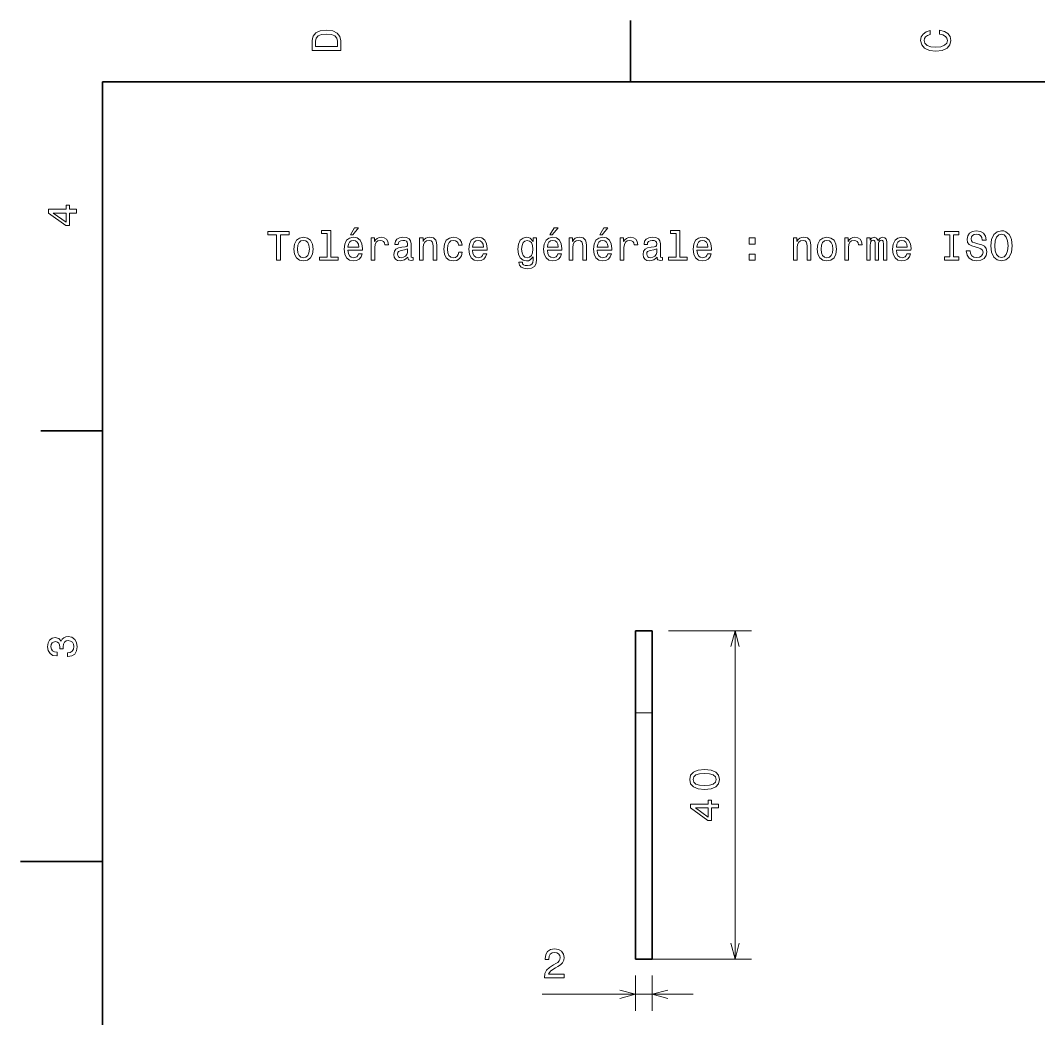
# Model space of a CAD drawing. Extents: x 0 to 297, y 0 to 210.
# Drawn here: x 0 to 124, y 85.9 to 207.5 of the extents above; entities that cross this region are included whole.
import ezdxf

# ---------------------------------------------------------------- set-up
doc = ezdxf.new("R2010")
doc.units = 0

msp = doc.modelspace()

# ---------------------------------------------------------------- linework, layer by layer
at = {"color": 7, "lineweight": 35, "ltscale": 0.1875}
for p, q in [((74.300003, 200), (74.300003, 207.5)), ((10, 157.5), (2.5, 157.5))]:
    msp.add_line(p, q, dxfattribs=at)
at = {"color": 7, "lineweight": 35}
for p, q in [((287, 200), (10, 200)), ((10, 200), (10, 10)), ((74.924896, 93.135544), (74.924896, 123.135544)), ((76.924896, 93.135544), (76.924896, 123.135544))]:
    msp.add_line(p, q, dxfattribs=at)
at = {"color": 7, "lineweight": 35, "ltscale": 0.25}
for p, q in [((74.924896, 133.135544), (74.924896, 123.135544)), ((76.924896, 133.135544), (76.924896, 123.135544)), ((10, 105), (0, 105))]:
    msp.add_line(p, q, dxfattribs=at)
at = {"color": 7, "lineweight": 35, "ltscale": 0.05}
for p, q in [((76.924896, 133.135544), (74.924896, 133.135544)), ((76.924896, 93.135544), (74.924896, 93.135544))]:
    msp.add_line(p, q, dxfattribs=at)
at = {"color": 7, "lineweight": 13, "ltscale": 0.252817}
msp.add_line((78.924896, 133.135544), (89.037582, 133.135544), dxfattribs=at)
at = {"color": 7, "lineweight": 13}
msp.add_line((87.037582, 93.135544), (87.037582, 133.135544), dxfattribs=at)
at = {"color": 7, "lineweight": 13, "ltscale": 0.05}
msp.add_line((76.924896, 123.135544), (74.924896, 123.135544), dxfattribs=at)
at = {"color": 7, "lineweight": 13, "ltscale": 0.302817}
msp.add_line((76.924896, 93.135544), (89.037582, 93.135544), dxfattribs=at)
at = {"color": 7, "lineweight": 13, "ltscale": 0.107346}
for p, q in [((74.924896, 91.135544), (74.924896, 86.841705)), ((76.924896, 91.135544), (76.924896, 86.841705))]:
    msp.add_line(p, q, dxfattribs=at)
at = {"color": 7, "lineweight": 13, "ltscale": 0.45999}
msp.add_line((63.525284, 88.841705), (81.924896, 88.841705), dxfattribs=at)
at = {"color": 7, "lineweight": 13}
for points in [[(35.533215, 204.994965), (35.533215, 203.829971), (39.033215, 203.829971), (39.033215, 204.994965), (38.922264, 205.544678), (38.584366, 205.953171), (38.034657, 206.205338), (37.283215, 206.296112), (36.516644, 206.215424), (36.21405, 206.114563), (35.971977, 205.973343), (35.644165, 205.56485), (35.563473, 205.297562)], [(111.93206, 205.817017), (112.35569, 205.716141), (112.658287, 205.549713), (112.844887, 205.317734), (112.905403, 205.045395), (112.814629, 204.71759), (112.54229, 204.460388), (112.098488, 204.28891), (111.483215, 204.233429), (110.872986, 204.28891), (110.424141, 204.455338), (110.151802, 204.71254), (110.055984, 205.045395), (110.106415, 205.287476), (110.247627, 205.494247), (110.474571, 205.655624), (110.787247, 205.766571), (110.787247, 206.245682), (110.308144, 206.094391), (109.94503, 205.832138), (109.718086, 205.474075), (109.637398, 205.045395), (109.763474, 204.510818), (110.116501, 204.10231), (110.696472, 203.840057), (111.483215, 203.749283), (112.269958, 203.840057), (112.84993, 204.10231), (113.208, 204.510818), (113.329041, 205.045395), (113.233215, 205.51442), (112.965927, 205.892654), (112.527161, 206.159943), (111.93206, 206.301163)], [(35.951801, 204.959656), (36.027451, 205.342941), (36.259438, 205.605194), (36.672985, 205.761536), (37.283215, 205.811966), (37.873272, 205.756485), (38.286816, 205.600143), (38.533936, 205.332855), (38.614628, 204.959656), (38.614628, 204.298996), (35.951801, 204.298996)], [(6.833213, 184.02739), (6.833213, 184.481277), (5.965778, 184.481277), (5.965778, 184.98056), (5.56232, 184.98056), (5.56232, 184.481277), (3.408862, 184.481277), (3.408862, 184.022339), (5.521974, 182.489197), (5.965778, 182.489197), (5.965778, 184.02739)], [(5.56232, 182.912827), (3.993876, 184.02739), (5.56232, 184.02739)], [(31.205502, 178.278915), (31.669479, 178.278915), (31.669479, 181.355286), (32.728558, 181.355286), (32.728558, 181.778915), (30.141382, 181.778915), (30.141382, 181.355286), (31.205502, 181.355286)], [(33.298443, 179.630493), (33.379135, 179.015228), (33.611122, 178.56134), (33.979279, 178.278915), (34.473515, 178.18309), (34.962708, 178.278915), (35.330864, 178.55629), (35.562851, 179.010178), (35.648586, 179.630493), (35.562851, 180.245773), (35.330864, 180.704712), (34.962708, 180.982086), (34.473515, 181.082947), (33.979279, 180.982086), (33.611122, 180.699661), (33.379135, 180.245773)], [(37.348152, 181.526749), (37.348152, 178.652115), (36.435329, 178.652115), (36.435329, 178.278915), (38.699738, 178.278915), (38.699738, 178.652115), (37.791958, 178.652115), (37.791958, 181.899948), (36.652187, 181.899948), (36.652187, 181.526749)], [(39.889938, 179.504425), (41.665157, 179.504425), (41.6702, 179.711197), (41.589508, 180.291168), (41.367607, 180.724884), (41.01458, 180.987122), (40.545559, 181.082947), (40.086628, 180.982086), (39.733601, 180.699661), (39.506657, 180.240738), (39.425964, 179.635544), (39.501614, 179.015228), (39.728558, 178.56134), (40.076538, 178.278915), (40.53043, 178.18309), (40.923801, 178.248657), (41.246567, 178.42012), (41.483601, 178.692459), (41.619766, 179.055573), (41.181007, 179.055573), (41.090229, 178.853836), (40.959106, 178.702545), (40.585907, 178.581512), (40.298443, 178.636978), (40.081581, 178.813492), (39.940372, 179.100967), (39.889938, 179.489288)], [(40.197578, 181.355286), (40.495129, 181.355286), (41.196136, 182.212631), (40.7019, 182.212631)], [(42.704063, 178.278915), (43.147865, 178.278915), (43.147865, 179.827179), (43.193253, 180.200378), (43.329422, 180.467682), (43.551323, 180.629059), (43.848873, 180.68454), (44.070778, 180.649231), (44.237202, 180.54837), (44.338066, 180.376892), (44.373371, 180.144913), (44.82222, 180.144913), (44.7617, 180.553406), (44.595272, 180.845917), (44.317894, 181.02243), (43.939651, 181.082947), (43.682449, 181.042603), (43.460545, 180.941742), (43.263859, 180.770264), (43.107521, 180.538284), (43.107521, 180.987122), (42.704063, 180.987122)], [(47.182449, 178.631943), (47.182449, 178.616806), (47.207664, 178.445343), (47.28331, 178.32431), (47.601036, 178.228485), (47.848152, 178.268829), (47.848152, 178.611771), (47.742249, 178.596634), (47.601036, 178.662201), (47.575821, 178.863937), (47.575821, 180.265945), (47.515301, 180.624023), (47.338791, 180.876175), (47.031151, 181.027481), (46.597435, 181.082947), (46.173805, 181.02243), (45.861122, 180.850967), (45.664436, 180.583664), (45.598877, 180.230652), (45.598877, 180.200378), (45.997292, 180.200378), (46.032593, 180.412201), (46.143543, 180.563492), (46.3251, 180.654282), (46.582306, 180.689575), (46.829422, 180.664368), (47.005936, 180.588715), (47.111843, 180.457596), (47.147148, 180.276031), (47.126972, 180.064224), (47.04628, 179.958313), (46.844551, 179.907883), (46.466309, 179.867538), (46.032593, 179.776749), (45.724957, 179.615372), (45.5434, 179.363205), (45.487923, 178.990005), (45.538357, 178.65715), (45.694695, 178.410034), (45.946857, 178.253693), (46.294838, 178.198227), (46.763863, 178.304138)], [(48.60968, 178.278915), (49.053486, 178.278915), (49.053486, 179.842316), (49.098877, 180.200378), (49.245129, 180.462631), (49.472073, 180.624023), (49.774666, 180.68454), (50.016743, 180.634109), (50.168037, 180.49794), (50.243687, 180.270996), (50.268906, 179.968399), (50.268906, 178.278915), (50.712708, 178.278915), (50.712708, 180.059174), (50.692535, 180.417236), (50.601757, 180.714798), (50.304207, 180.987122), (49.840229, 181.082947), (49.583023, 181.047653), (49.366165, 180.951828), (49.179565, 180.790436), (49.03331, 180.573578), (49.03331, 180.987122), (48.60968, 180.987122)], [(53.370491, 180.089432), (53.80925, 180.089432), (53.718472, 180.492889), (53.501614, 180.810623), (53.163719, 181.007309), (52.724957, 181.082947), (52.240807, 180.982086), (51.87265, 180.699661), (51.640663, 180.240738), (51.559971, 179.625458), (51.63562, 179.015228), (51.862564, 178.56134), (52.220634, 178.278915), (52.709827, 178.18309), (53.143547, 178.258743), (53.481441, 178.470551), (53.713428, 178.803406), (53.814293, 179.247208), (53.390663, 179.247208), (53.315014, 178.964798), (53.173805, 178.752975), (52.972076, 178.621857), (52.724957, 178.581512), (52.41732, 178.647064), (52.195419, 178.848801), (52.05925, 179.176605), (52.013863, 179.640594), (52.05925, 180.094482), (52.200462, 180.422287), (52.427406, 180.624023), (52.724957, 180.694626), (52.987206, 180.649231), (53.183891, 180.533234), (53.315014, 180.341599)], [(55.070057, 179.504425), (56.845272, 179.504425), (56.850315, 179.711197), (56.769623, 180.291168), (56.547722, 180.724884), (56.194695, 180.987122), (55.725677, 181.082947), (55.266743, 180.982086), (54.913719, 180.699661), (54.686771, 180.240738), (54.606079, 179.635544), (54.681728, 179.015228), (54.908672, 178.56134), (55.256657, 178.278915), (55.710548, 178.18309), (56.10392, 178.248657), (56.426685, 178.42012), (56.663719, 178.692459), (56.799881, 179.055573), (56.361122, 179.055573), (56.270344, 178.853836), (56.139221, 178.702545), (55.766022, 178.581512), (55.478558, 178.636978), (55.2617, 178.813492), (55.120491, 179.100967), (55.070057, 179.489288)], [(62.861843, 178.399948), (62.861843, 180.987122), (62.43821, 180.987122), (62.43821, 180.54837), (62.090229, 180.946777), (61.87841, 181.047653), (61.64138, 181.082947), (61.212708, 180.982086), (60.879852, 180.699661), (60.662994, 180.245773), (60.587345, 179.635544), (60.662994, 179.020264), (60.879852, 178.566376), (61.212708, 178.278915), (61.64138, 178.18309), (61.883453, 178.218399), (62.085186, 178.309174), (62.43821, 178.692459), (62.43821, 178.309174), (62.397865, 178.006577), (62.286915, 177.789719), (62.075096, 177.663635), (61.757374, 177.618256), (61.479996, 177.648514), (61.28331, 177.724167), (61.167316, 177.855286), (61.132015, 178.031799), (60.703339, 178.031799), (60.703339, 178.011627), (60.768902, 177.688858), (60.970631, 177.446777), (61.293396, 177.290436), (61.732159, 177.23497), (62.256653, 177.310623), (62.604637, 177.52243), (62.801323, 177.890594)], [(64.178123, 179.504425), (65.953339, 179.504425), (65.958382, 179.711197), (65.877686, 180.291168), (65.655792, 180.724884), (65.302765, 180.987122), (64.83374, 181.082947), (64.374809, 180.982086), (64.021782, 180.699661), (63.794838, 180.240738), (63.714146, 179.635544), (63.789795, 179.015228), (64.016739, 178.56134), (64.364723, 178.278915), (64.818611, 178.18309), (65.21199, 178.248657), (65.534752, 178.42012), (65.771782, 178.692459), (65.907951, 179.055573), (65.469193, 179.055573), (65.37841, 178.853836), (65.247284, 178.702545), (64.874084, 178.581512), (64.586624, 178.636978), (64.369766, 178.813492), (64.228554, 179.100967), (64.178123, 179.489288)], [(64.485764, 181.355286), (64.78331, 181.355286), (65.484314, 182.212631), (64.990082, 182.212631)], [(66.825821, 178.278915), (67.269623, 178.278915), (67.269623, 179.842316), (67.31501, 180.200378), (67.461258, 180.462631), (67.68821, 180.624023), (67.990799, 180.68454), (68.23288, 180.634109), (68.384171, 180.49794), (68.459824, 180.270996), (68.485039, 179.968399), (68.485039, 178.278915), (68.928848, 178.278915), (68.928848, 180.059174), (68.908669, 180.417236), (68.817886, 180.714798), (68.52034, 180.987122), (68.056366, 181.082947), (67.799164, 181.047653), (67.582306, 180.951828), (67.395706, 180.790436), (67.249451, 180.573578), (67.249451, 180.987122), (66.825821, 180.987122)], [(70.250168, 179.504425), (72.025383, 179.504425), (72.030426, 179.711197), (71.949738, 180.291168), (71.727829, 180.724884), (71.374802, 180.987122), (70.905792, 181.082947), (70.446854, 180.982086), (70.093826, 180.699661), (69.866882, 180.240738), (69.786194, 179.635544), (69.861839, 179.015228), (70.088783, 178.56134), (70.436768, 178.278915), (70.890656, 178.18309), (71.284027, 178.248657), (71.606796, 178.42012), (71.843826, 178.692459), (71.979996, 179.055573), (71.541229, 179.055573), (71.450455, 178.853836), (71.319336, 178.702545), (70.946136, 178.581512), (70.658669, 178.636978), (70.441811, 178.813492), (70.300598, 179.100967), (70.250168, 179.489288)], [(70.5578, 181.355286), (70.855354, 181.355286), (71.556366, 182.212631), (71.062126, 182.212631)], [(73.064285, 178.278915), (73.508087, 178.278915), (73.508087, 179.827179), (73.553482, 180.200378), (73.689651, 180.467682), (73.911545, 180.629059), (74.209099, 180.68454), (74.431, 180.649231), (74.597427, 180.54837), (74.698288, 180.376892), (74.733597, 180.144913), (75.182442, 180.144913), (75.121925, 180.553406), (74.955498, 180.845917), (74.678116, 181.02243), (74.299881, 181.082947), (74.042679, 181.042603), (73.82077, 180.941742), (73.624084, 180.770264), (73.467743, 180.538284), (73.467743, 180.987122), (73.064285, 180.987122)], [(77.542671, 178.631943), (77.542671, 178.616806), (77.567886, 178.445343), (77.643539, 178.32431), (77.961258, 178.228485), (78.208374, 178.268829), (78.208374, 178.611771), (78.10247, 178.596634), (77.961258, 178.662201), (77.936043, 178.863937), (77.936043, 180.265945), (77.875526, 180.624023), (77.699013, 180.876175), (77.391373, 181.027481), (76.957657, 181.082947), (76.534027, 181.02243), (76.221344, 180.850967), (76.024658, 180.583664), (75.959099, 180.230652), (75.959099, 180.200378), (76.357513, 180.200378), (76.392822, 180.412201), (76.503769, 180.563492), (76.685326, 180.654282), (76.942528, 180.689575), (77.189651, 180.664368), (77.366165, 180.588715), (77.472069, 180.457596), (77.50737, 180.276031), (77.487198, 180.064224), (77.406509, 179.958313), (77.204773, 179.907883), (76.826538, 179.867538), (76.392822, 179.776749), (76.085175, 179.615372), (75.903625, 179.363205), (75.848145, 178.990005), (75.898582, 178.65715), (76.054916, 178.410034), (76.307083, 178.253693), (76.65506, 178.198227), (77.124084, 178.304138)], [(79.85247, 181.526749), (79.85247, 178.652115), (78.939651, 178.652115), (78.939651, 178.278915), (81.204056, 178.278915), (81.204056, 178.652115), (80.29628, 178.652115), (80.29628, 181.899948), (79.156509, 181.899948), (79.156509, 181.526749)], [(82.394257, 179.504425), (84.169472, 179.504425), (84.174515, 179.711197), (84.093826, 180.291168), (83.871918, 180.724884), (83.51889, 180.987122), (83.049881, 181.082947), (82.590942, 180.982086), (82.237915, 180.699661), (82.010971, 180.240738), (81.930283, 179.635544), (82.005928, 179.015228), (82.232872, 178.56134), (82.580856, 178.278915), (83.034744, 178.18309), (83.428116, 178.248657), (83.750885, 178.42012), (83.987915, 178.692459), (84.124084, 179.055573), (83.685318, 179.055573), (83.594543, 178.853836), (83.463425, 178.702545), (83.090225, 178.581512), (82.802757, 178.636978), (82.585899, 178.813492), (82.444687, 179.100967), (82.394257, 179.489288)], [(94.150017, 178.278915), (94.593819, 178.278915), (94.593819, 179.842316), (94.639206, 180.200378), (94.785461, 180.462631), (95.012405, 180.624023), (95.315002, 180.68454), (95.557076, 180.634109), (95.708374, 180.49794), (95.784019, 180.270996), (95.809235, 179.968399), (95.809235, 178.278915), (96.253044, 178.278915), (96.253044, 180.059174), (96.232872, 180.417236), (96.14209, 180.714798), (95.844543, 180.987122), (95.380562, 181.082947), (95.12336, 181.047653), (94.906502, 180.951828), (94.719902, 180.790436), (94.573647, 180.573578), (94.573647, 180.987122), (94.150017, 180.987122)], [(97.054916, 179.630493), (97.135605, 179.015228), (97.367592, 178.56134), (97.735748, 178.278915), (98.229988, 178.18309), (98.719177, 178.278915), (99.087334, 178.55629), (99.319321, 179.010178), (99.40506, 179.630493), (99.319321, 180.245773), (99.087334, 180.704712), (98.719177, 180.982086), (98.229988, 181.082947), (97.735748, 180.982086), (97.367592, 180.699661), (97.135605, 180.245773)], [(100.388489, 178.278915), (100.832298, 178.278915), (100.832298, 179.827179), (100.877686, 180.200378), (101.013855, 180.467682), (101.235756, 180.629059), (101.533302, 180.68454), (101.755203, 180.649231), (101.921631, 180.54837), (102.022499, 180.376892), (102.0578, 180.144913), (102.506645, 180.144913), (102.446129, 180.553406), (102.279701, 180.845917), (102.002327, 181.02243), (101.624084, 181.082947), (101.366875, 181.042603), (101.144974, 180.941742), (100.948288, 180.770264), (100.791946, 180.538284), (100.791946, 180.987122), (100.388489, 180.987122)], [(103.081581, 178.278915), (103.490082, 178.278915), (103.490082, 180.089432), (103.515297, 180.361771), (103.590942, 180.558456), (103.70694, 180.674454), (103.858238, 180.719833), (103.979271, 180.679489), (104.059967, 180.578629), (104.100311, 180.40715), (104.11544, 180.180206), (104.11544, 178.278915), (104.498726, 178.278915), (104.498726, 180.089432), (104.523941, 180.35672), (104.599586, 180.553406), (104.720627, 180.674454), (104.871925, 180.719833), (104.992958, 180.679489), (105.073654, 180.578629), (105.124084, 180.180206), (105.124084, 178.278915), (105.532585, 178.278915), (105.532585, 180.149948), (105.50737, 180.538284), (105.426682, 180.835831), (105.265297, 181.017395), (105.003044, 181.082947), (104.695412, 180.982086), (104.458382, 180.689575), (104.271782, 180.977036), (103.959099, 181.082947), (103.671638, 180.982086), (103.474953, 180.699661), (103.474953, 180.987122), (103.081581, 180.987122)], [(106.682442, 179.504425), (108.457664, 179.504425), (108.462708, 179.711197), (108.382011, 180.291168), (108.16011, 180.724884), (107.807083, 180.987122), (107.338066, 181.082947), (106.879128, 180.982086), (106.526108, 180.699661), (106.299156, 180.240738), (106.218468, 179.635544), (106.294113, 179.015228), (106.521065, 178.56134), (106.869041, 178.278915), (107.322937, 178.18309), (107.716309, 178.248657), (108.03907, 178.42012), (108.276108, 178.692459), (108.41227, 179.055573), (107.973511, 179.055573), (107.882736, 178.853836), (107.75161, 178.702545), (107.37841, 178.581512), (107.09095, 178.636978), (106.874084, 178.813492), (106.73288, 179.100967), (106.682442, 179.489288)], [(113.178131, 178.702545), (112.532593, 178.702545), (112.532593, 178.278915), (114.287636, 178.278915), (114.287636, 178.702545), (113.642105, 178.702545), (113.642105, 181.355286), (114.287636, 181.355286), (114.287636, 181.778915), (112.532593, 181.778915), (112.532593, 181.355286), (113.178131, 181.355286)], [(115.649315, 179.433807), (115.190376, 179.433807), (115.291245, 178.899231), (115.543404, 178.505859), (115.931732, 178.268829), (116.45623, 178.18309), (116.975685, 178.263779), (117.364014, 178.485687), (117.61113, 178.833664), (117.701904, 179.292603), (117.626259, 179.706146), (117.414444, 179.973434), (117.071503, 180.149948), (116.612572, 180.281082), (116.2192, 180.376892), (115.96199, 180.487854), (115.815742, 180.649231), (115.770348, 180.901398), (115.815742, 181.128342), (115.946861, 181.299805), (116.14859, 181.415802), (116.425972, 181.456146), (116.708389, 181.405716), (116.93029, 181.269547), (117.076546, 181.042603), (117.147148, 180.73497), (117.606087, 180.73497), (117.606087, 180.745056), (117.525391, 181.219116), (117.288361, 181.572144), (116.915161, 181.794052), (116.410843, 181.86969), (115.956947, 181.794052), (115.60392, 181.58223), (115.376976, 181.254425), (115.296288, 180.830795), (115.361847, 180.452545), (115.55349, 180.195343), (115.856087, 180.023865), (116.26963, 179.892746), (116.678131, 179.776749), (116.985771, 179.665802), (117.172371, 179.504425), (117.23793, 179.242172), (117.177414, 178.974884), (117.021072, 178.773148), (116.784042, 178.647064), (116.476402, 178.60672), (116.133461, 178.662201), (115.871216, 178.823578), (115.704788, 179.085831)], [(118.186058, 180.028915), (118.27684, 179.242172), (118.539085, 178.662201), (118.947586, 178.304138), (119.48217, 178.18309), (120.011711, 178.304138), (120.425255, 178.662201), (120.682457, 179.242172), (120.778275, 180.028915), (120.682457, 180.810623), (120.571503, 181.128342), (120.425255, 181.390594), (120.011711, 181.748657), (119.759544, 181.839432), (119.48217, 181.874741), (118.942543, 181.748657), (118.534042, 181.39563), (118.27684, 180.815659)], [(118.670212, 180.028915), (118.725685, 180.639145), (118.892113, 181.087997), (119.149315, 181.360321), (119.48217, 181.456146), (119.809975, 181.360321), (120.067184, 181.082947), (120.233612, 180.634109), (120.294128, 180.028915), (120.233612, 179.418686), (120.067184, 178.969833), (119.809975, 178.69751), (119.48217, 178.60672), (119.149315, 178.69751), (118.892113, 178.969833), (118.725685, 179.413635)], [(33.752331, 179.635544), (33.797722, 180.089432), (33.938931, 180.417236), (34.165878, 180.618973), (34.473515, 180.689575), (34.776108, 180.618973), (35.003052, 180.422287), (35.144264, 180.089432), (35.194695, 179.635544), (35.144264, 179.176605), (35.003052, 178.84375), (34.776108, 178.642029), (34.473515, 178.576462), (34.165878, 178.642029), (33.938931, 178.84375), (33.797722, 179.176605)], [(39.889938, 179.877625), (39.945415, 180.225601), (40.081581, 180.482803), (40.288357, 180.639145), (40.560692, 180.694626), (40.82798, 180.639145), (41.034752, 180.482803), (41.160835, 180.225601), (41.206223, 179.877625)], [(55.070057, 179.877625), (55.125534, 180.225601), (55.2617, 180.482803), (55.468472, 180.639145), (55.740807, 180.694626), (56.008095, 180.639145), (56.214867, 180.482803), (56.34095, 180.225601), (56.386337, 179.877625)], [(61.04628, 179.635544), (61.091667, 180.084396), (61.227837, 180.417236), (61.439651, 180.613922), (61.722073, 180.68454), (62.019623, 180.613922), (62.241524, 180.417236), (62.377693, 180.084396), (62.428123, 179.635544), (62.377693, 179.176605), (62.241524, 178.848801), (62.019623, 178.647064), (61.722073, 178.581512), (61.439651, 178.647064), (61.227837, 178.848801), (61.091667, 179.181656)], [(64.178123, 179.877625), (64.233597, 180.225601), (64.369766, 180.482803), (64.576538, 180.639145), (64.848877, 180.694626), (65.116165, 180.639145), (65.322937, 180.482803), (65.44902, 180.225601), (65.4944, 179.877625)], [(70.250168, 179.877625), (70.305641, 180.225601), (70.441811, 180.482803), (70.648582, 180.639145), (70.920914, 180.694626), (71.18821, 180.639145), (71.394981, 180.482803), (71.521057, 180.225601), (71.566452, 179.877625)], [(82.394257, 179.877625), (82.44973, 180.225601), (82.585899, 180.482803), (82.792671, 180.639145), (83.065002, 180.694626), (83.332298, 180.639145), (83.53907, 180.482803), (83.665146, 180.225601), (83.710541, 179.877625)], [(88.773941, 180.235687), (89.469902, 180.235687), (89.469902, 180.987122), (88.773941, 180.987122)], [(97.508804, 179.635544), (97.554192, 180.089432), (97.695404, 180.417236), (97.922348, 180.618973), (98.229988, 180.689575), (98.532578, 180.618973), (98.759529, 180.422287), (98.900734, 180.089432), (98.951172, 179.635544), (98.900734, 179.176605), (98.759529, 178.84375), (98.532578, 178.642029), (98.229988, 178.576462), (97.922348, 178.642029), (97.695404, 178.84375), (97.554192, 179.176605)], [(106.682442, 179.877625), (106.737923, 180.225601), (106.874084, 180.482803), (107.080856, 180.639145), (107.353195, 180.694626), (107.620483, 180.639145), (107.827255, 180.482803), (107.953339, 180.225601), (107.998726, 179.877625)], [(47.132015, 179.227036), (47.071495, 178.964798), (46.910114, 178.763062), (46.668037, 178.631943), (46.370491, 178.586548), (46.178848, 178.611771), (46.042679, 178.692459), (45.956944, 178.833664), (45.931728, 179.03035), (45.9519, 179.206863), (46.032593, 179.332947), (46.355358, 179.474167), (46.763863, 179.534683), (47.132015, 179.655716)], [(77.492241, 179.227036), (77.431717, 178.964798), (77.27034, 178.763062), (77.028259, 178.631943), (76.730713, 178.586548), (76.53907, 178.611771), (76.402908, 178.692459), (76.317169, 178.833664), (76.291954, 179.03035), (76.312126, 179.206863), (76.392822, 179.332947), (76.715584, 179.474167), (77.124084, 179.534683), (77.492241, 179.655716)], [(88.773941, 178.278915), (89.469902, 178.278915), (89.469902, 179.03035), (88.773941, 179.03035)], [(5.73379, 129.979111), (5.769093, 129.979111), (6.253242, 130.059799), (6.616354, 130.296829), (6.848343, 130.670029), (6.934078, 131.164276), (6.848343, 131.688766), (6.626441, 132.082138), (6.273415, 132.334305), (5.819525, 132.425079), (5.521974, 132.384735), (5.279899, 132.273788), (5.0933, 132.092224), (4.957133, 131.850143), (4.684798, 132.177963), (4.251081, 132.293961), (3.857709, 132.218307), (3.560158, 132.00145), (3.373559, 131.648422), (3.307997, 131.164276), (3.388689, 130.710388), (3.610591, 130.362396), (3.963617, 130.135452), (4.432637, 130.059799), (4.46794, 130.059799), (4.46794, 130.508652), (4.145173, 130.548996), (3.913184, 130.680115), (3.771974, 130.891937), (3.721542, 131.189484), (3.761888, 131.451736), (3.867795, 131.643372), (4.039265, 131.759369), (4.271254, 131.804764), (4.518372, 131.759369), (4.684798, 131.638336), (4.785663, 131.426514), (4.815922, 131.139053), (4.810879, 130.942368), (5.209294, 130.942368), (5.199208, 131.189484), (5.244596, 131.507217), (5.365634, 131.744247), (5.56232, 131.885452), (5.819525, 131.935883), (6.112032, 131.880417), (6.328891, 131.734161), (6.465058, 131.502167), (6.510447, 131.194534), (6.460014, 130.876801), (6.308718, 130.644821), (6.066643, 130.498566), (5.73379, 130.443085)], [(83.327927, 113.788139), (84.119713, 113.863785), (84.684555, 114.100815), (85.027496, 114.479057), (85.138443, 115.003555), (85.027496, 115.52301), (84.684555, 115.901253), (84.119713, 116.13324), (83.327927, 116.213928), (82.541183, 116.13324), (82.2285, 116.037415), (81.971298, 115.901253), (81.628357, 115.52301), (81.512367, 115.003555), (81.628357, 114.479057), (81.976341, 114.100815), (82.541183, 113.863785)], [(83.327927, 114.272285), (82.717697, 114.312637), (82.278938, 114.438713), (82.021729, 114.665657), (81.930954, 115.003555), (82.021729, 115.336411), (82.278938, 115.563354), (82.717697, 115.689438), (83.327927, 115.729782), (83.943199, 115.689438), (84.381958, 115.563354), (84.639168, 115.336411), (84.724899, 115.003555), (84.639168, 114.665657), (84.381958, 114.438713), (83.943199, 114.312637)], [(85.037582, 111.544907), (85.037582, 111.998802), (84.170143, 111.998802), (84.170143, 112.498077), (83.766685, 112.498077), (83.766685, 111.998802), (81.613228, 111.998802), (81.613228, 111.539871), (83.726341, 110.006729), (84.170143, 110.006729), (84.170143, 111.544907)], [(83.766685, 110.430359), (82.198242, 111.544907), (83.766685, 111.544907)], [(63.812748, 90.841705), (66.218369, 90.841705), (66.218369, 91.275421), (64.31707, 91.275421), (64.422981, 91.512451), (64.604538, 91.709137), (65.16433, 92.067207), (65.461884, 92.218506), (65.794739, 92.435364), (66.031769, 92.687531), (66.167938, 92.985077), (66.218369, 93.322975), (66.132629, 93.746605), (65.895599, 94.07946), (65.532486, 94.291275), (65.063469, 94.36692), (64.579315, 94.281189), (64.211166, 94.044159), (63.974129, 93.665909), (63.89344, 93.166634), (63.89344, 93.096024), (64.352371, 93.096024), (64.352371, 93.136375), (64.397766, 93.479309), (64.533928, 93.731476), (64.750786, 93.89286), (65.038254, 93.948334), (65.330757, 93.897903), (65.547615, 93.77182), (65.688828, 93.575134), (65.739258, 93.328018), (65.703957, 93.096024), (65.608139, 92.899338), (65.446754, 92.727875), (65.224854, 92.576576), (64.927299, 92.415192), (64.433067, 92.102509), (64.085083, 91.769661), (63.878311, 91.366203), (63.812748, 90.856834)]]:
    msp.add_lwpolyline(points, close=True, dxfattribs=at)
for points in [[(87.555222, 131.20369), (87.037582, 133.135544), (86.519943, 131.20369)], [(86.519943, 95.067398), (87.037582, 93.135544), (87.555222, 95.067398)], [(72.993042, 88.324066), (74.924896, 88.841705), (72.993042, 89.359344)], [(78.85675, 89.359344), (76.924896, 88.841705), (78.85675, 88.324066)]]:
    msp.add_lwpolyline(points, dxfattribs=at)

doc.saveas('drawing.dxf')
